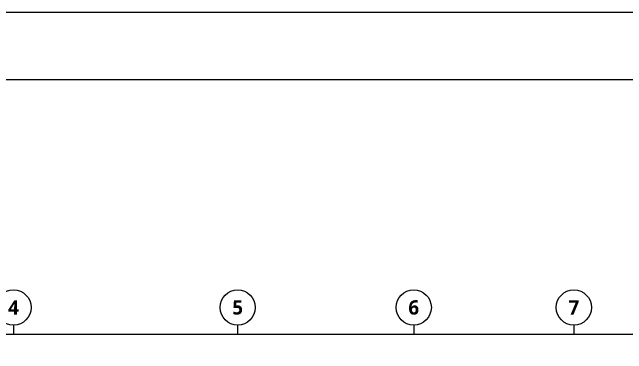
# Model space of a CAD drawing. Header units: millimetres. Extents: x 0 to 672800, y 0 to 118800.
# Drawn here: x 413575 to 451953, y 97449 to 118800 of the extents above; entities that cross this region are included whole.
import ezdxf
from ezdxf.enums import TextEntityAlignment as Align

# ---------------------------------------------------------------- set-up
doc = ezdxf.new("R2010")
doc.units = ezdxf.units.MM
doc.header["$LTSCALE"] = 200
doc.layers.get('DEFPOINTS').update_dxf_attribs({"color": 137})
doc.layers.add('S-CON', color=2, linetype='Continuous')
doc.styles.add('스타일2', font='malgunbd.ttf')

# ---------------------------------------------------------------- blocks, each defined once
blk = doc.blocks.new('x1')
blk.add_line((0, 600), (0, 0))
blk.add_circle((0, 1700), 1100)
at = {"style": '스타일2'}
blk.add_attdef('X', text='', height=900, dxfattribs=at).set_placement((0, 1700), align=Align.MIDDLE)
blk = doc.blocks.new('def-AXIS1')
at = {"layer": 'DEFPOINTS'}
for p, values in [((36000, 7200), {'X': '4'}), ((50000, 7200), {'X': '5'}), ((61000, 7200), {'X': '6'}), ((71000, 7200), {'X': '7'})]:
    blk.add_blockref('x1', p, dxfattribs=at).add_auto_attribs(values)

msp = doc.modelspace()

# ---------------------------------------------------------------- linework, layer by layer
at = {"layer": 'DEFPOINTS'}
for points in [[(336400, 118800), (504600, 118800), (504600, 0), (336400, 0)], [(483100, 4200), (345700, 4200), (345700, 114600), (483100, 114600)], [(466850, 59241.6), (466850, 98641.6), (359450, 98641.6), (359450, 59241.6)]]:
    msp.add_lwpolyline(points, close=True, dxfattribs=at)

# ---------------------------------------------------------------- block references
at = {"layer": 'S-CON'}
msp.add_blockref('def-AXIS1', (377650, 91441.6), dxfattribs=at)

doc.saveas('drawing.dxf')
